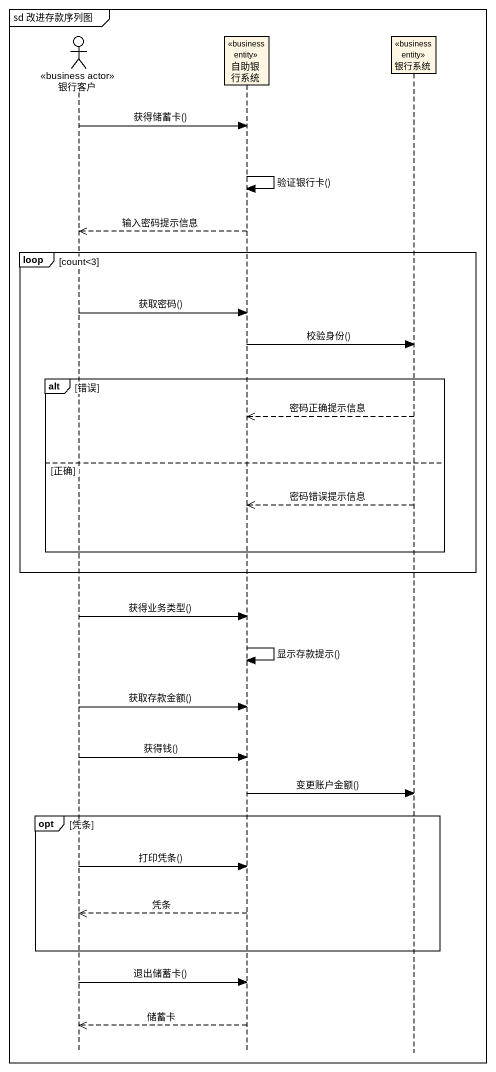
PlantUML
@startuml
mainframe sd 改进存款序列图
hide footbox
actor 银行客户 <<business actor>>
participant 自助银行系统 <<business entity>>
participant 银行系统 <<business entity>>

银行客户 -> 自助银行系统 : 获得储蓄卡()
自助银行系统 -> 自助银行系统 : 验证银行卡()
自助银行系统 -->> 银行客户 : 输入密码提示信息
loop count<3
  银行客户 -> 自助银行系统 : 获取密码()
  自助银行系统 -> 银行系统 : 校验身份()
  alt 错误
    银行系统 -->> 自助银行系统 : 密码正确提示信息
  else 正确
    银行系统 -->> 自助银行系统 : 密码错误提示信息
  end
end
银行客户 -> 自助银行系统 : 获得业务类型()
自助银行系统 -> 自助银行系统 : 显示存款提示()
银行客户 -> 自助银行系统 : 获取存款金额()
银行客户 -> 自助银行系统 : 获得钱()
自助银行系统 -> 银行系统 : 变更账户金额()
opt 凭条
  银行客户 -> 自助银行系统 : 打印凭条()
  自助银行系统 -->> 银行客户 : 凭条
end
银行客户 -> 自助银行系统 : 退出储蓄卡()
自助银行系统 -->> 银行客户 : 储蓄卡
@enduml
